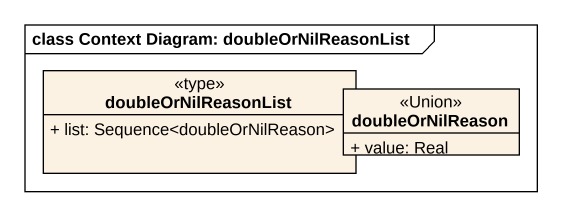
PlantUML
@startuml
mainframe class Context Diagram: doubleOrNilReasonList
hide circle
hide empty members
skinparam classAttributeIconSize 0
class doubleOrNilReasonList <<type>> {
  + list: Sequence<doubleOrNilReason>
}
class doubleOrNilReason <<Union>> {
  + value: Real
}
@enduml
